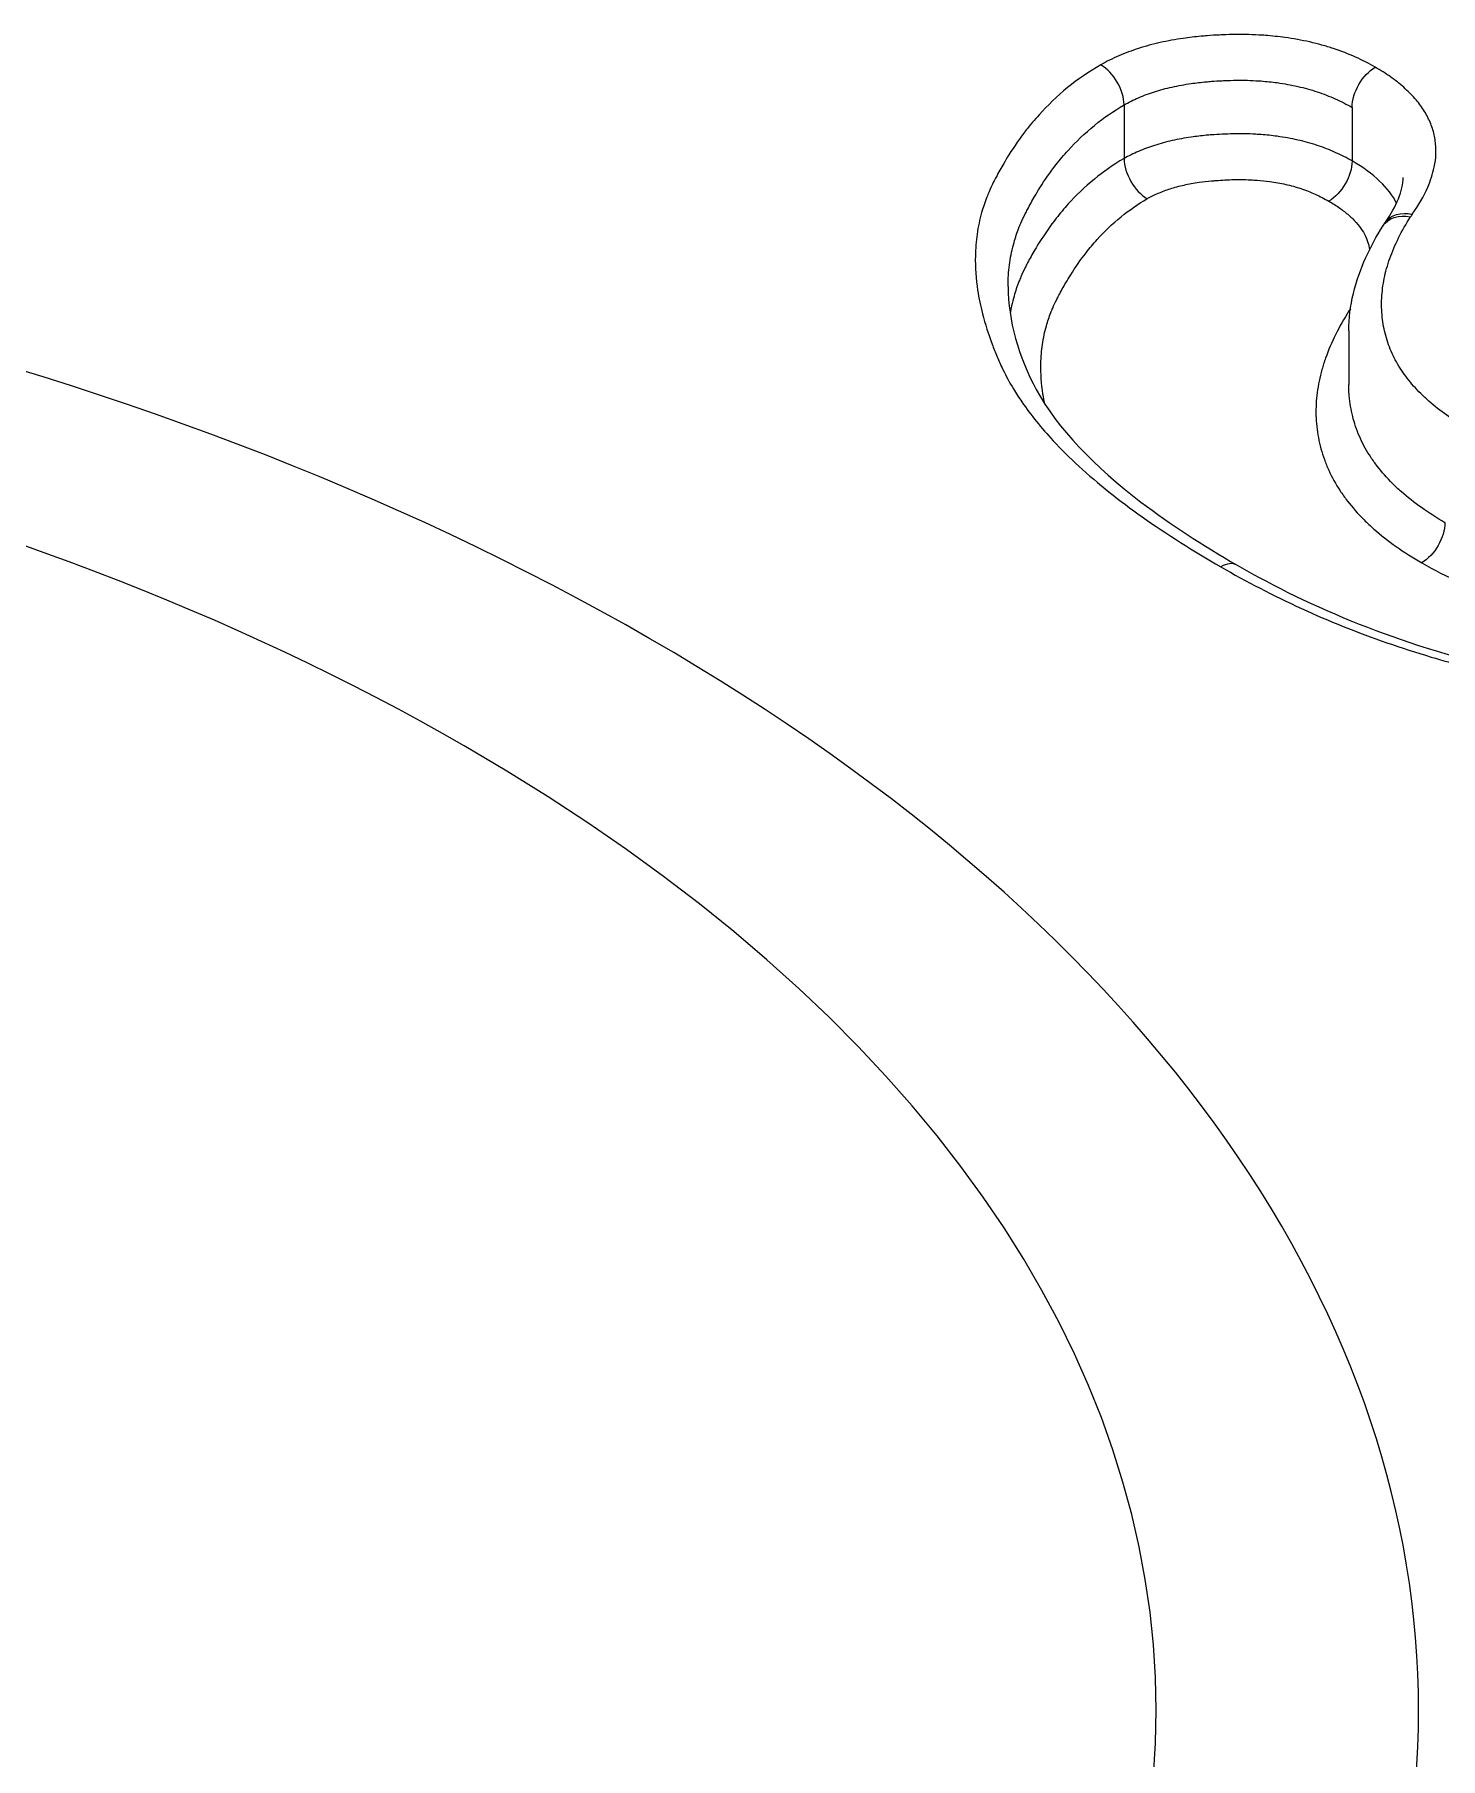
# Model space of a CAD drawing. Header units: inches. Extents: x 0.19 to 7.09, y 0.45 to 4.64.
# Drawn here: x 4.2174 to 4.3018, y 3.735 to 3.8384 of the extents above; entities that cross this region are included whole.
import ezdxf

# ---------------------------------------------------------------- set-up
doc = ezdxf.new("R2010")
doc.units = ezdxf.units.IN
doc.header["$MEASUREMENT"] = 0

msp = doc.modelspace()

# ---------------------------------------------------------------- linework, layer by layer
at = {"color": 0, "linetype": 'Continuous', "lineweight": 0, "extrusion": (-1.66533e-16, 0.816497, 0.57735)}
for p, q in [((4.28277, 3.83422, -0.69193), (4.28277, 3.83101, -0.69193)), ((4.29645, 3.83407, -0.69193), (4.29645, 3.83086, -0.69193)), ((4.29625, 3.82066, -0.69193), (4.29625, 3.81744, -0.69193))]:
    msp.add_line(p, q, dxfattribs=at)
at = {"color": 0, "linetype": 'Continuous', "lineweight": 0}
for centre, major_axis, ratio, start_param, end_param in [((4.14296, 3.73791, -0.69193), (0.15748, 0), 0.57735, -2.356194, 3.926991), ((4.28138, 3.83502, -0.69193), (-0.00098, 0.0017), 0.57735, -2.356194, -0.785398), ((4.28416, 3.8302, -0.69193), (0.00098, -0.0017), 0.57735, -2.356194, -0.785398), ((4.09609, 3.78489, -0.69193), (-0.20335, -0.04252), 0.131818, 3.176271, 3.287726), ((4.14296, 3.73791, -0.69193), (0.14173, 0), 0.57735, -2.356194, 3.926991), ((4.30848, 3.81927, -0.69193), (0.01301, -0.00001), 0.577015, 2.771909, 2.789366), ((4.28857, 3.80491, -0.69193), (0.00098, 0.0017), 0.57735, 0.006215, 0.785398)]:
    msp.add_ellipse(centre, major_axis=major_axis, ratio=ratio, start_param=start_param, end_param=end_param, dxfattribs=at)
at = {"color": 0, "linetype": 'Continuous', "lineweight": 0, "extrusion": (-6.83926e-17, 1.03585e-16, -1)}
msp.add_ellipse((4.29784, 3.83488, -0.69193), major_axis=(0.00098, 0.0017), ratio=0.57735, start_param=-2.356194, end_param=-0.785398, dxfattribs=at)
at = {"color": 0, "linetype": 'Continuous', "lineweight": 0, "extrusion": (-2.2377e-16, 9.9638e-19, -1)}
msp.add_ellipse((4.29506, 3.83005, -0.69193), major_axis=(-0.00098, -0.0017), ratio=0.57735, start_param=-2.356194, end_param=-0.785398, dxfattribs=at)
at = {"color": 0, "linetype": 'Continuous', "lineweight": 0, "extrusion": (4.68056e-17, -2.9845e-17, -1)}
msp.add_ellipse((4.29996, 3.8259, -0.69193), major_axis=(-0.00166, 0.00106), ratio=0.766224, start_param=-0.000494, end_param=1.116332, dxfattribs=at)
at = {"color": 0, "linetype": 'Continuous', "lineweight": 0, "extrusion": (3.18287e-17, 4.54799e-17, -1)}
msp.add_ellipse((4.30006, 3.82605, -0.69193), major_axis=(-0.00161, 0.00113), ratio=0.757035, start_param=0.000825, end_param=1.08359, dxfattribs=at)
at = {"color": 0, "linetype": 'Continuous', "lineweight": 0, "extrusion": (1.03312e-17, -5.52267e-17, -1)}
msp.add_ellipse((4.30769, 3.82587, -0.69193), major_axis=(0.00828, 0.00025), ratio=0.597385, start_param=-2.755439, end_param=-2.722658, dxfattribs=at)
at = {"color": 0, "linetype": 'Continuous', "lineweight": 0, "extrusion": (5.969e-17, 9.36112e-17, -1)}
msp.add_ellipse((4.29626, 3.82347, -0.69193), major_axis=(-0.00166, 0.00106), ratio=0.766224, start_param=-2.058861, end_param=-2.025261, dxfattribs=at)
at = {"color": 0, "linetype": 'Continuous', "lineweight": 0, "extrusion": (-8.87111e-17, 1.79415e-16, -1)}
msp.add_ellipse((4.30063, 3.80836, -0.69193), major_axis=(-0.00098, -0.0017), ratio=0.57735, start_param=-2.356194, end_param=-0.785398, dxfattribs=at)
at = {"color": 0, "linetype": 'Continuous', "lineweight": 0}
for points, knots in [([(4.29784, 3.83648, -0.69193), (4.29747, 3.8367, -0.69193), (4.29707, 3.83691, -0.69193), (4.29623, 3.83728, -0.69193), (4.29579, 3.83745, -0.69193), (4.2951, 3.83768, -0.69193), (4.29487, 3.83775, -0.69193), (4.29416, 3.83795, -0.69193), (4.29367, 3.83806, -0.69193), (4.29292, 3.83819, -0.69193), (4.29267, 3.83823, -0.69193), (4.29203, 3.83832, -0.69193), (4.29164, 3.83836, -0.69193), (4.29112, 3.8384, -0.69193), (4.29099, 3.83841, -0.69193), (4.29059, 3.83843, -0.69193), (4.29033, 3.83844, -0.69193), (4.28993, 3.83845, -0.69193), (4.28979, 3.83845, -0.69193), (4.2894, 3.83845, -0.69193), (4.28913, 3.83844, -0.69193), (4.28875, 3.83843, -0.69193), (4.28862, 3.83842, -0.69193), (4.28825, 3.83841, -0.69193), (4.288, 3.83839, -0.69193), (4.28763, 3.83836, -0.69193), (4.28751, 3.83835, -0.69193), (4.28703, 3.83831, -0.69193), (4.28667, 3.83827, -0.69193), (4.28608, 3.83818, -0.69193), (4.28585, 3.83814, -0.69193), (4.28516, 3.83802, -0.69193), (4.28471, 3.83792, -0.69193), (4.28406, 3.83774, -0.69193), (4.28385, 3.83768, -0.69193), (4.28323, 3.83748, -0.69193), (4.28283, 3.83733, -0.69193), (4.28207, 3.837, -0.69193), (4.28171, 3.83682, -0.69193), (4.28138, 3.83663, -0.69193)], [0, 0, 0, 0, 0.00406082, 0.00406082, 0.00807442, 0.00807442, 0.01006812, 0.01006812, 0.01405349, 0.01405349, 0.01604479, 0.01604479, 0.01902723, 0.01902723, 0.02002479, 0.02002479, 0.02202248, 0.02202248, 0.02303627, 0.02303627, 0.02503216, 0.02503216, 0.02598059, 0.02598059, 0.02786957, 0.02786957, 0.02880335, 0.02880335, 0.03157339, 0.03157339, 0.03340311, 0.03340311, 0.03704091, 0.03704091, 0.03884235, 0.03884235, 0.04242317, 0.04242317, 0.04601732, 0.04601732, 0.04601732, 0.04601732]), ([(4.28138, 3.83663, -0.69193), (4.28065, 3.83621, -0.69193), (4.27998, 3.83575, -0.69193), (4.27874, 3.83474, -0.69193), (4.27818, 3.83419, -0.69193), (4.2774, 3.83333, -0.69193), (4.27714, 3.83303, -0.69193), (4.27652, 3.83223, -0.69193), (4.27618, 3.83174, -0.69193), (4.27575, 3.83106, -0.69193), (4.27565, 3.83089, -0.69193), (4.27539, 3.83044, -0.69193), (4.27524, 3.83017, -0.69193), (4.27504, 3.8298, -0.69193), (4.27499, 3.8297, -0.69193), (4.27484, 3.82941, -0.69193), (4.27475, 3.82921, -0.69193), (4.27462, 3.82891, -0.69193), (4.27458, 3.8288, -0.69193), (4.27442, 3.82839, -0.69193), (4.27431, 3.82808, -0.69193), (4.27416, 3.82755, -0.69193), (4.27411, 3.82734, -0.69193), (4.27397, 3.82669, -0.69193), (4.27391, 3.82626, -0.69193), (4.27386, 3.8256, -0.69193), (4.27385, 3.82538, -0.69193), (4.27383, 3.82447, -0.69193), (4.27388, 3.82378, -0.69193), (4.27405, 3.82263, -0.69193), (4.27415, 3.82216, -0.69193), (4.27443, 3.82108, -0.69193), (4.27462, 3.82047, -0.69193), (4.2749, 3.81974, -0.69193), (4.27494, 3.81962, -0.69193), (4.27509, 3.81924, -0.69193), (4.2752, 3.81899, -0.69193), (4.27537, 3.81861, -0.69193), (4.27543, 3.81848, -0.69193), (4.27569, 3.81796, -0.69193), (4.2759, 3.81757, -0.69193), (4.27629, 3.81692, -0.69193), (4.27646, 3.81666, -0.69193), (4.27718, 3.81561, -0.69193), (4.27781, 3.81483, -0.69193), (4.279, 3.81356, -0.69193), (4.27951, 3.81305, -0.69193), (4.28121, 3.81149, -0.69193), (4.28249, 3.81048, -0.69193), (4.28534, 3.80846, -0.69193), (4.28693, 3.80746, -0.69193), (4.28857, 3.80651, -0.69193)], [0, 0, 0, 0, 0.0078629, 0.0078629, 0.0162386, 0.0162386, 0.0206841, 0.0206841, 0.0277032, 0.0277032, 0.0301524, 0.0301524, 0.0339207, 0.0339207, 0.0352268, 0.0352268, 0.0379558, 0.0379558, 0.0393341, 0.0393341, 0.0434903, 0.0434903, 0.0462906, 0.0462906, 0.0519818, 0.0519818, 0.0548845, 0.0548845, 0.0638878, 0.0638878, 0.0701447, 0.0701447, 0.0782489, 0.0782489, 0.0799122, 0.0799122, 0.0833006, 0.0833006, 0.0850588, 0.0850588, 0.0904516, 0.0904516, 0.0940976, 0.0940976, 0.1053595, 0.1053595, 0.1131376, 0.1131376, 0.1294815, 0.1294815, 0.1471917, 0.1471917, 0.1471917, 0.1471917]), ([(4.30006, 3.82766, -0.69193), (4.30043, 3.82819, -0.69193), (4.30075, 3.82873, -0.69193), (4.30116, 3.82968, -0.69193), (4.30129, 3.83008, -0.69193), (4.3014, 3.83062, -0.69193), (4.30143, 3.83075, -0.69193), (4.30148, 3.83114, -0.69193), (4.30149, 3.8314, -0.69193), (4.30147, 3.83179, -0.69193), (4.30146, 3.83192, -0.69193), (4.30141, 3.83231, -0.69193), (4.30135, 3.83256, -0.69193), (4.30123, 3.83294, -0.69193), (4.30118, 3.83306, -0.69193), (4.30102, 3.83344, -0.69193), (4.30089, 3.83368, -0.69193), (4.30066, 3.83404, -0.69193), (4.30058, 3.83416, -0.69193), (4.30032, 3.8345, -0.69193), (4.30012, 3.83473, -0.69193), (4.29978, 3.83506, -0.69193), (4.29967, 3.83517, -0.69193), (4.2993, 3.8355, -0.69193), (4.29904, 3.8357, -0.69193), (4.29847, 3.83611, -0.69193), (4.29816, 3.8363, -0.69193), (4.29784, 3.83648, -0.69193)], [0, 0, 0, 0, 0.00753803, 0.00753803, 0.01289718, 0.01289718, 0.01463946, 0.01463946, 0.01808325, 0.01808325, 0.01978368, 0.01978368, 0.02314388, 0.02314388, 0.02481391, 0.02481391, 0.02815509, 0.02815509, 0.02983276, 0.02983276, 0.03318117, 0.03318117, 0.03485506, 0.03485506, 0.03822185, 0.03822185, 0.04164835, 0.04164835, 0.04164835, 0.04164835]), ([(4.28277, 3.83422, -0.69193), (4.28304, 3.83438, -0.69193), (4.28333, 3.83452, -0.69193), (4.28394, 3.83479, -0.69193), (4.28426, 3.83491, -0.69193), (4.28476, 3.83507, -0.69193), (4.28493, 3.83512, -0.69193), (4.28546, 3.83526, -0.69193), (4.28583, 3.83534, -0.69193), (4.2864, 3.83544, -0.69193), (4.28659, 3.83548, -0.69193), (4.28709, 3.83555, -0.69193), (4.28739, 3.83558, -0.69193), (4.28781, 3.83562, -0.69193), (4.28791, 3.83563, -0.69193), (4.28823, 3.83566, -0.69193), (4.28844, 3.83567, -0.69193), (4.28877, 3.83568, -0.69193), (4.28888, 3.83569, -0.69193), (4.28922, 3.8357, -0.69193), (4.28945, 3.8357, -0.69193), (4.28978, 3.8357, -0.69193), (4.28989, 3.8357, -0.69193), (4.29023, 3.8357, -0.69193), (4.29045, 3.83569, -0.69193), (4.29078, 3.83567, -0.69193), (4.29089, 3.83567, -0.69193), (4.29132, 3.83563, -0.69193), (4.29164, 3.8356, -0.69193), (4.29217, 3.83553, -0.69193), (4.29238, 3.83549, -0.69193), (4.29299, 3.83538, -0.69193), (4.29339, 3.83529, -0.69193), (4.29397, 3.83513, -0.69193), (4.29416, 3.83507, -0.69193), (4.29473, 3.83488, -0.69193), (4.29509, 3.83474, -0.69193), (4.29579, 3.83443, -0.69193), (4.29613, 3.83426, -0.69193), (4.29645, 3.83407, -0.69193)], [-0.04601732, -0.04601732, -0.04601732, -0.04601732, -0.04242317, -0.04242317, -0.03884235, -0.03884235, -0.03704091, -0.03704091, -0.03340311, -0.03340311, -0.03157339, -0.03157339, -0.02880335, -0.02880335, -0.02786957, -0.02786957, -0.02598059, -0.02598059, -0.02503216, -0.02503216, -0.02303627, -0.02303627, -0.02202248, -0.02202248, -0.02002479, -0.02002479, -0.01902723, -0.01902723, -0.01604479, -0.01604479, -0.01405349, -0.01405349, -0.01006812, -0.01006812, -0.00807442, -0.00807442, -0.00406082, -0.00406082, 0, 0, 0, 0]), ([(4.27581, 3.82332, -0.69193), (4.27581, 3.82339, -0.69193), (4.27581, 3.82347, -0.69193), (4.27581, 3.82375, -0.69193), (4.27582, 3.82395, -0.69193), (4.27588, 3.82457, -0.69193), (4.27593, 3.82498, -0.69193), (4.27606, 3.82558, -0.69193), (4.27611, 3.82578, -0.69193), (4.27625, 3.82627, -0.69193), (4.27635, 3.82656, -0.69193), (4.27649, 3.82694, -0.69193), (4.27653, 3.82703, -0.69193), (4.27665, 3.82731, -0.69193), (4.27674, 3.8275, -0.69193), (4.27688, 3.82777, -0.69193), (4.27693, 3.82786, -0.69193), (4.27711, 3.82822, -0.69193), (4.27726, 3.82848, -0.69193), (4.27751, 3.82891, -0.69193), (4.27761, 3.82908, -0.69193), (4.27801, 3.82972, -0.69193), (4.27834, 3.83019, -0.69193), (4.27892, 3.83093, -0.69193), (4.27916, 3.83122, -0.69193), (4.27989, 3.83202, -0.69193), (4.28041, 3.83252, -0.69193), (4.28153, 3.83344, -0.69193), (4.28213, 3.83385, -0.69193), (4.28277, 3.83422, -0.69193)], [-0.05588779, -0.05588779, -0.05588779, -0.05588779, -0.05488449, -0.05488449, -0.0519818, -0.0519818, -0.04629055, -0.04629055, -0.04349032, -0.04349032, -0.03933407, -0.03933407, -0.03795579, -0.03795579, -0.03522681, -0.03522681, -0.03392066, -0.03392066, -0.03015241, -0.03015241, -0.02770317, -0.02770317, -0.02068408, -0.02068408, -0.01623862, -0.01623862, -0.00786294, -0.00786294, 0, 0, 0, 0]), ([(4.29645, 3.83086, -0.69193), (4.29614, 3.83104, -0.69193), (4.29548, 3.83138, -0.69193), (4.29456, 3.83174, -0.69193), (4.29359, 3.83203, -0.69193), (4.29279, 3.83221, -0.69193), (4.29185, 3.83236, -0.69193), (4.29132, 3.83242, -0.69193), (4.29089, 3.83245, -0.69193), (4.29055, 3.83247, -0.69193), (4.29012, 3.83249, -0.69193), (4.28954, 3.83249, -0.69193), (4.2892, 3.83248, -0.69193), (4.28888, 3.83247, -0.69193), (4.28856, 3.83246, -0.69193), (4.28823, 3.83244, -0.69193), (4.28791, 3.83242, -0.69193), (4.28751, 3.83238, -0.69193), (4.2869, 3.83231, -0.69193), (4.28603, 3.83217, -0.69193), (4.2853, 3.83201, -0.69193), (4.28443, 3.83175, -0.69193), (4.28362, 3.83145, -0.69193), (4.28304, 3.83116, -0.69193), (4.28277, 3.83101, -0.69193)], [0, 0, 0, 0, 0.00278041, 0.00540005, 0.00667904, 0.00922234, 0.01049562, 0.01244107, 0.01244107, 0.01310344, 0.0144672, 0.01515676, 0.0166096, 0.0166096, 0.01731809, 0.01869362, 0.01869362, 0.01936117, 0.02129074, 0.02252018, 0.02486295, 0.02598938, 0.02819488, 0.03038927, 0.03038927, 0.03038927, 0.03038927]), ([(4.28277, 3.83101, -0.69193), (4.2821, 3.83062, -0.69193), (4.28085, 3.82974, -0.69193), (4.27959, 3.82851, -0.69193), (4.27854, 3.82726, -0.69193), (4.2779, 3.82633, -0.69193), (4.27735, 3.82543, -0.69193), (4.27706, 3.82492, -0.69193), (4.27679, 3.82438, -0.69193), (4.27661, 3.824, -0.69193), (4.27638, 3.82343, -0.69193), (4.27618, 3.82285, -0.69193), (4.27603, 3.82222, -0.69193), (4.27596, 3.82187, -0.69193), (4.27594, 3.82172, -0.69193)], [0, 0, 0, 0, 0.00619051, 0.01318871, 0.01705366, 0.0232961, 0.02550113, 0.02894245, 0.03010893, 0.03243602, 0.03360432, 0.03717338, 0.03960221, 0.04141936, 0.04141936, 0.04141936, 0.04141936]), ([(4.28416, 3.8286, -0.69193), (4.28436, 3.82871, -0.69193), (4.2848, 3.82893, -0.69193), (4.28541, 3.82916, -0.69193), (4.28608, 3.82936, -0.69193), (4.28666, 3.82948, -0.69193), (4.28736, 3.8296, -0.69193), (4.28785, 3.82965, -0.69193), (4.28819, 3.82968, -0.69193), (4.28846, 3.8297, -0.69193), (4.28873, 3.82972, -0.69193), (4.28901, 3.82973, -0.69193), (4.28929, 3.82974, -0.69193), (4.28957, 3.82975, -0.69193), (4.29003, 3.82974, -0.69193), (4.29039, 3.82973, -0.69193), (4.29066, 3.82971, -0.69193), (4.291, 3.82969, -0.69193), (4.29142, 3.82965, -0.69193), (4.29216, 3.82953, -0.69193), (4.29278, 3.82939, -0.69193), (4.29353, 3.82916, -0.69193), (4.29427, 3.82887, -0.69193), (4.2948, 3.82859, -0.69193), (4.29506, 3.82845, -0.69193)], [-0.03038927, -0.03038927, -0.03038927, -0.03038927, -0.02819488, -0.02598938, -0.02486295, -0.02252018, -0.02129074, -0.01936117, -0.01869362, -0.01869362, -0.01731809, -0.0166096, -0.0166096, -0.01515676, -0.0144672, -0.01310344, -0.01244107, -0.01244107, -0.01049562, -0.00922234, -0.00667904, -0.00540005, -0.00278041, 0, 0, 0, 0]), ([(4.27801, 3.81629, -0.69193), (4.27797, 3.81648, -0.69193), (4.27782, 3.81729, -0.69193), (4.27775, 3.81829, -0.69193), (4.27781, 3.81947, -0.69193), (4.27792, 3.82023, -0.69193), (4.27812, 3.82106, -0.69193), (4.2783, 3.82159, -0.69193), (4.27852, 3.82212, -0.69193), (4.27868, 3.82246, -0.69193), (4.27894, 3.82297, -0.69193), (4.27922, 3.82347, -0.69193), (4.27974, 3.82432, -0.69193), (4.28034, 3.8252, -0.69193), (4.28132, 3.82637, -0.69193), (4.28248, 3.82749, -0.69193), (4.28359, 3.82826, -0.69193), (4.28416, 3.8286, -0.69193)], [-0.05778861, -0.05778861, -0.05778861, -0.05778861, -0.05520616, -0.0471785, -0.04460533, -0.03960221, -0.03717338, -0.03360432, -0.03243602, -0.03010893, -0.02894245, -0.02550113, -0.0232961, -0.01705366, -0.01318871, -0.00619051, 0, 0, 0, 0]), ([(4.29506, 3.82845, -0.69193), (4.29529, 3.82831, -0.69193), (4.29571, 3.82805, -0.69193), (4.29617, 3.82768, -0.69193), (4.29657, 3.82732, -0.69193), (4.29684, 3.82701, -0.69193), (4.29711, 3.82662, -0.69193), (4.29728, 3.8263, -0.69193), (4.29737, 3.82605, -0.69193), (4.29744, 3.82583, -0.69193), (4.29748, 3.82569, -0.69193), (4.2975, 3.82555, -0.69193)], [-0.02999007, -0.02999007, -0.02999007, -0.02999007, -0.0275407, -0.02520457, -0.02406939, -0.02184021, -0.0207337, -0.01852347, -0.01740904, -0.01740904, -0.01557978, -0.01557978, -0.01557978, -0.01557978]), ([(4.30342, 3.81479, -0.69193), (4.30297, 3.81504, -0.69193), (4.30254, 3.81532, -0.69193), (4.30175, 3.81587, -0.69193), (4.30139, 3.81616, -0.69193), (4.30088, 3.8166, -0.69193), (4.30073, 3.81675, -0.69193), (4.30027, 3.8172, -0.69193), (4.3, 3.81751, -0.69193), (4.29964, 3.81799, -0.69193), (4.29952, 3.81815, -0.69193), (4.2992, 3.81864, -0.69193), (4.29901, 3.81897, -0.69193), (4.29878, 3.81949, -0.69193), (4.2987, 3.81966, -0.69193), (4.29851, 3.8202, -0.69193), (4.29841, 3.82057, -0.69193), (4.29831, 3.82112, -0.69193), (4.29828, 3.82131, -0.69193), (4.29822, 3.82188, -0.69193), (4.29821, 3.82226, -0.69193), (4.29824, 3.82283, -0.69193), (4.29826, 3.82303, -0.69193), (4.29833, 3.82362, -0.69193), (4.29841, 3.82401, -0.69193), (4.29858, 3.82461, -0.69193), (4.29864, 3.82481, -0.69193), (4.29886, 3.82542, -0.69193), (4.29904, 3.82584, -0.69193), (4.29945, 3.82667, -0.69193), (4.29969, 3.82709, -0.69193), (4.29996, 3.82751, -0.69193)], [0, 0, 0, 0, 0.00481361, 0.00481361, 0.00944489, 0.00944489, 0.01172483, 0.01172483, 0.01627621, 0.01627621, 0.01856643, 0.01856643, 0.02319332, 0.02319332, 0.02554529, 0.02554529, 0.03039816, 0.03039816, 0.03286771, 0.03286771, 0.03788677, 0.03788677, 0.04043649, 0.04043649, 0.0456458, 0.0456458, 0.04832002, 0.04832002, 0.05384719, 0.05384719, 0.05967302, 0.05967302, 0.05967302, 0.05967302]), ([(4.29625, 3.82066, -0.69193), (4.29625, 3.82216, -0.69193), (4.29664, 3.82367, -0.69193), (4.29757, 3.82572, -0.69193), (4.29791, 3.82634, -0.69193), (4.2983, 3.82695, -0.69193)], [0, 0, 0, 0, 0.00682595, 0.00682595, 0.009978127, 0.009978127, 0.009978127, 0.009978127]), ([(4.27581, 3.82332, -0.69193), (4.27581, 3.8213, -0.69193), (4.27643, 3.81912, -0.69193), (4.27875, 3.81483, -0.69193), (4.28103, 3.81249, -0.69193), (4.28553, 3.80907, -0.69193), (4.28748, 3.80781, -0.69193), (4.28955, 3.80661, -0.69193)], [0, 0, 0, 0, 0.0119084, 0.0119084, 0.02585206, 0.02585206, 0.03470645, 0.03470645, 0.03470645, 0.03470645]), ([(4.29626, 3.82186, -0.69193), (4.29597, 3.8214, -0.69193), (4.29544, 3.82046, -0.69193), (4.29493, 3.81928, -0.69193), (4.29456, 3.81812, -0.69193), (4.29437, 3.8172, -0.69193), (4.29426, 3.81606, -0.69193), (4.29429, 3.81516, -0.69193), (4.29445, 3.81404, -0.69193), (4.29469, 3.81316, -0.69193), (4.29512, 3.8121, -0.69193), (4.29558, 3.81127, -0.69193), (4.29629, 3.81028, -0.69193), (4.29696, 3.80951, -0.69193), (4.29795, 3.80859, -0.69193), (4.29907, 3.80771, -0.69193), (4.30009, 3.80706, -0.69193), (4.30063, 3.80675, -0.69193)], [-0.07098679, -0.07098679, -0.07098679, -0.07098679, -0.06443465, -0.05812782, -0.05504445, -0.04898005, -0.04598603, -0.04005146, -0.03711937, -0.03130027, -0.02843223, -0.02275064, -0.01992034, -0.01429576, -0.01148475, -0.0058131, 0, 0, 0, 0]), ([(4.30202, 3.80916, -0.69193), (4.30153, 3.80945, -0.69193), (4.3006, 3.81004, -0.69193), (4.29958, 3.81084, -0.69193), (4.29869, 3.81167, -0.69193), (4.29808, 3.81237, -0.69193), (4.29744, 3.81326, -0.69193), (4.29702, 3.81401, -0.69193), (4.29662, 3.81498, -0.69193), (4.29641, 3.81579, -0.69193), (4.29628, 3.81668, -0.69193), (4.29625, 3.81716, -0.69193), (4.29625, 3.81744, -0.69193)], [0, 0, 0, 0, 0.0058131, 0.01148475, 0.01429576, 0.01992034, 0.02275064, 0.02843223, 0.03130027, 0.03711937, 0.04005146, 0.0440319, 0.0440319, 0.0440319, 0.0440319]), ([(4.30063, 3.80675, -0.69193), (4.30136, 3.80633, -0.69193), (4.30289, 3.80555, -0.69193), (4.30503, 3.80475, -0.69193), (4.30724, 3.80412, -0.69193), (4.3091, 3.80374, -0.69193), (4.31151, 3.80342, -0.69193), (4.31348, 3.80329, -0.69193), (4.31594, 3.80328, -0.69193), (4.31792, 3.8034, -0.69193), (4.32041, 3.8037, -0.69193), (4.3224, 3.80406, -0.69193), (4.32483, 3.80465, -0.69193), (4.32675, 3.80523, -0.69193), (4.32908, 3.80609, -0.69193), (4.33138, 3.80709, -0.69193), (4.33309, 3.80799, -0.69193), (4.33392, 3.80847, -0.69193)], [-0.09458686, -0.09458686, -0.09458686, -0.09458686, -0.0867454, -0.07919409, -0.0754581, -0.06799343, -0.06426169, -0.05682243, -0.05308456, -0.04556359, -0.04175263, -0.03391857, -0.02987372, -0.02167954, -0.01751234, -0.00896145, 0, 0, 0, 0]), ([(4.28857, 3.80651, -0.69193), (4.2901, 3.80563, -0.69193), (4.29172, 3.80479, -0.69193), (4.29505, 3.80326, -0.69193), (4.29675, 3.80258, -0.69193), (4.29941, 3.80165, -0.69193), (4.30029, 3.80137, -0.69193), (4.30254, 3.8007, -0.69193), (4.30391, 3.80034, -0.69193), (4.30577, 3.79992, -0.69193), (4.30624, 3.79982, -0.69193), (4.30764, 3.79954, -0.69193), (4.30859, 3.79937, -0.69193), (4.31003, 3.79915, -0.69193), (4.31051, 3.79908, -0.69193), (4.3124, 3.79882, -0.69193), (4.31383, 3.79866, -0.69193), (4.31621, 3.79848, -0.69193), (4.31716, 3.79842, -0.69193), (4.31999, 3.79832, -0.69193), (4.32187, 3.79832, -0.69193), (4.3247, 3.79845, -0.69193), (4.32563, 3.79851, -0.69193), (4.32797, 3.79871, -0.69193), (4.32936, 3.79888, -0.69193), (4.3312, 3.79915, -0.69193), (4.33166, 3.79923, -0.69193), (4.33303, 3.79946, -0.69193), (4.33393, 3.79963, -0.69193), (4.33527, 3.79992, -0.69193), (4.33571, 3.80001, -0.69193), (4.33747, 3.80042, -0.69193), (4.33876, 3.80077, -0.69193), (4.34087, 3.8014, -0.69193), (4.3417, 3.80167, -0.69193), (4.34416, 3.80253, -0.69193), (4.34575, 3.80317, -0.69193), (4.34882, 3.80457, -0.69193), (4.35029, 3.80534, -0.69193), (4.35169, 3.80614, -0.69193)], [0, 0, 0, 0, 0.0164999, 0.0164999, 0.0323304, 0.0323304, 0.0400481, 0.0400481, 0.0514895, 0.0514895, 0.0552748, 0.0552748, 0.0627974, 0.0627974, 0.0665182, 0.0665182, 0.0774754, 0.0774754, 0.0846903, 0.0846903, 0.0990259, 0.0990259, 0.1061451, 0.1061451, 0.1168634, 0.1168634, 0.120466, 0.120466, 0.1276678, 0.1276678, 0.1312721, 0.1312721, 0.14208, 0.14208, 0.1492794, 0.1492794, 0.1638199, 0.1638199, 0.1788113, 0.1788113, 0.1788113, 0.1788113]), ([(4.28955, 3.80661, -0.69193), (4.29401, 3.80404, -0.69193), (4.29938, 3.80182, -0.69193), (4.31002, 3.79934, -0.69193), (4.31521, 3.79873, -0.69193), (4.32471, 3.79868, -0.69193), (4.32916, 3.79911, -0.69193), (4.33728, 3.80068, -0.69193), (4.34108, 3.80181, -0.69193), (4.34671, 3.80411, -0.69193), (4.34879, 3.80513, -0.69193), (4.35071, 3.80624, -0.69193)], [0, 0, 0, 0, 0.01915522, 0.01915522, 0.03451564, 0.03451564, 0.04766214, 0.04766214, 0.0602631, 0.0602631, 0.06850139, 0.06850139, 0.06850139, 0.06850139])]:
    msp.add_open_spline(points, degree=3, knots=knots, dxfattribs=at)
for points in [[(4.29845, 3.82718, -0.69193), (4.29913, 3.82815, -0.69193), (4.29951, 3.82908, -0.69193), (4.29951, 3.82987, -0.69193)], [(4.2983, 3.82695, -0.69193), (4.29835, 3.82703, -0.69193), (4.2984, 3.8271, -0.69193), (4.29845, 3.82718, -0.69193)]]:
    msp.add_open_spline(points, degree=3, dxfattribs=at)

doc.saveas('drawing.dxf')
